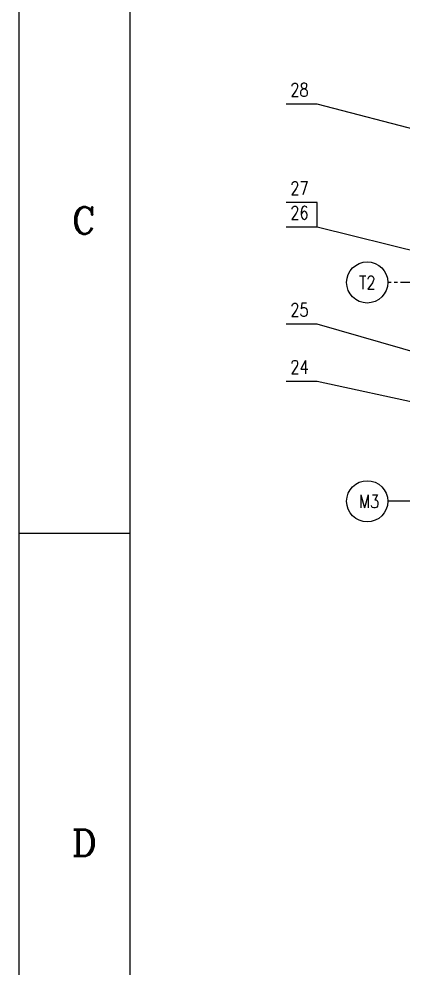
# Model space of a CAD drawing. Extents: x 16825 to 205982, y -10874 to 68273.
# Drawn here: x 159879 to 162906, y 50127 to 57608 of the extents above; entities that cross this region are included whole.
import ezdxf
from ezdxf.enums import TextEntityAlignment as Align

# ---------------------------------------------------------------- set-up
doc = ezdxf.new("R2010")
doc.units = 0
doc.header["$LTSCALE"] = 5
doc.header["$MEASUREMENT"] = 0
doc.linetypes.add('CENTER', pattern=[18, 15, -1, 1, -1])
for name, color, linetype in [('CEN', 6, 'CENTER'), ('DIM', 1, 'CONTINUOUS'), ('THIN', 1, 'CONTINUOUS'), ('TK', 3, 'CONTINUOUS'), ('TXT', 3, 'CONTINUOUS'), ('TXT_E', 7, 'CONTINUOUS')]:
    doc.layers.add(name, color=color, linetype=linetype)
doc.styles.add('ROMANC', font='romanc')
doc.styles.get("Standard").update_dxf_attribs({"font": 'simplex', "width": 0.75, "bigfont": 'hzdx'})

msp = doc.modelspace()

# ---------------------------------------------------------------- linework, layer by layer
at = {"layer": 'CEN', "ltscale": 5}
for p, q in [((164162.358, 55531.373), (162785.965, 55531.373)), ((165331.499, 53806.373), (162785.965, 53806.373))]:
    msp.add_line(p, q, dxfattribs=at)
at = {"layer": 'DIM'}
for centre in [(162623.778, 55531.373), (162623.778, 53806.373)]:
    msp.add_circle(centre, 162.187, dxfattribs=at)
at = {"layer": 'THIN'}
for p, q in [((164259.377, 56406.373), (162229.69, 56937.074)), ((162229.69, 55967.177), (162229.69, 56160.362)), ((163990.377, 55531.373), (162229.69, 55967.177)), ((164289.377, 54606.373), (162229.69, 55202.498)), ((164950.377, 54156.373), (162229.69, 54751.195))]:
    msp.add_line(p, q, dxfattribs=at)
at = {"layer": 'TK'}
for p, q in [((159879.065, 68272.715), (159879.065, 26657.715)), ((160754.065, 67922.715), (160754.065, 27007.715)), ((159879.065, 53555.565), (160754.065, 53555.565))]:
    msp.add_line(p, q, dxfattribs=at)
at = {"layer": 'TXT_E', "color": 2}
for p, q in [((162229.69, 56937.074), (161983.934, 56937.074)), ((162229.69, 56160.362), (161983.934, 56160.362)), ((162229.69, 55967.177), (161983.934, 55967.177)), ((162229.69, 55202.498), (161983.934, 55202.498)), ((162229.69, 54751.195), (161983.934, 54751.195))]:
    msp.add_line(p, q, dxfattribs=at)

# ---------------------------------------------------------------- texts
at = {"layer": 'TK', "style": 'ROMANC'}
for s, p in [('C', (160294.424, 55915.437)), ('D', (160294.424, 51009.487))]:
    msp.add_text(s, height=210, dxfattribs=at).set_placement(p)
at = {"layer": 'TXT', "width": 0.8}
for s, p in [('28', (162090.153, 56966.57)), ('27', (162090.153, 56189.858)), ('26', (162090.153, 55996.673))]:
    msp.add_text(s, height=105, dxfattribs=at).set_placement(p, align=Align.BOTTOM_CENTER)
for s, p in [('T2', (162560.361, 55478.355)), ('M3', (162560.361, 53753.355))]:
    msp.add_text(s, height=105, dxfattribs=at).set_placement(p)
at = {"layer": 'TXT', "color": 1, "width": 0.8}
for s, p in [('25', (162090.153, 55231.994)), ('24', (162090.153, 54780.691))]:
    msp.add_text(s, height=105, dxfattribs=at).set_placement(p, align=Align.BOTTOM_CENTER)

doc.saveas('drawing.dxf')
